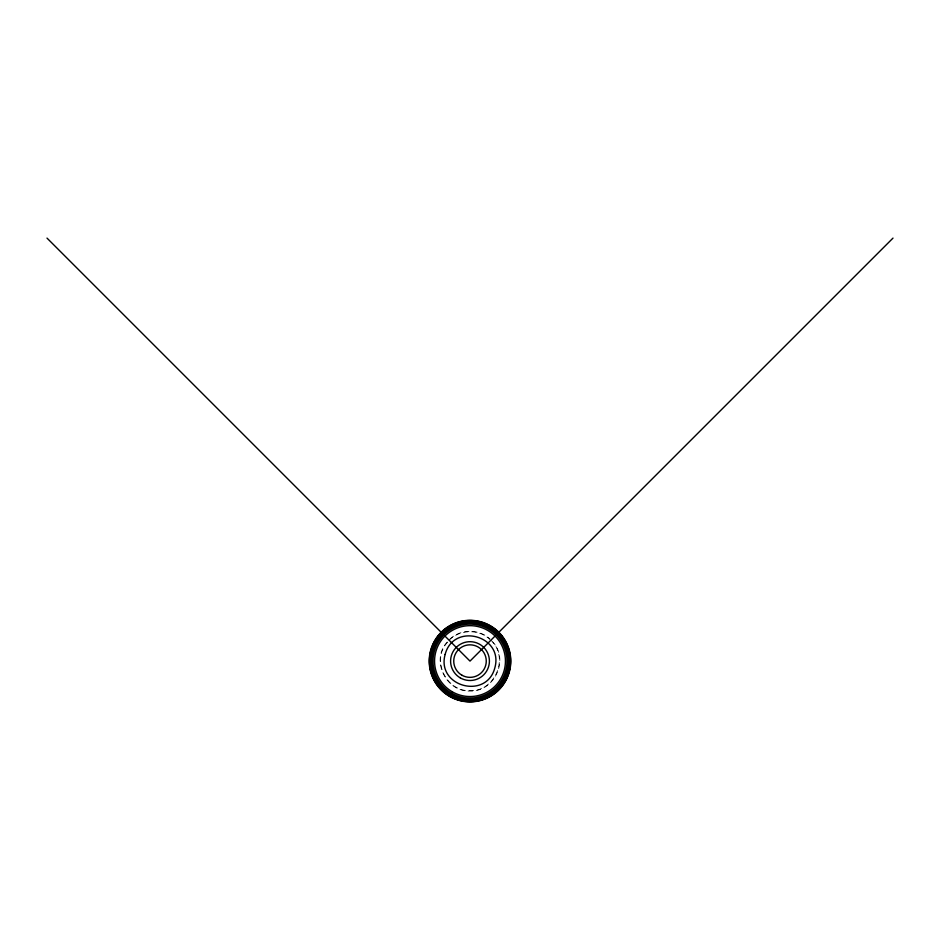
<?xml version="1.0" encoding="UTF-8"?>
<svg xmlns="http://www.w3.org/2000/svg" width="940" height="940" viewBox="0 0 940 940"><rect width="100%" height="100%" fill="white"/><g stroke="black" fill="none" stroke-linecap="round" stroke-linejoin="round"><path stroke-width="0.7" stroke-dasharray="4.7 3.53" d="M447.228 641.985C430.45 659.763 445.701 692.063 470 691.065C494.299 692.063 509.551 659.763 492.772 641.985M447.546 642.243C430.99 659.786 446.03 691.64 470 690.653C495.251 691.652 509.457 657.354 490.892 640.211M449.849 639.118C460.682 628.719 479.318 628.719 490.151 639.118M449.109 640.211C459.848 629.377 478.812 628.766 489.869 639.423"/><path stroke-width="1.41" d="M893 238.102L470 661.102L47 238.102M445.137 654.44C436.16 686.623 486.544 700.124 494.863 667.764C503.84 635.569 453.456 622.08 445.137 654.44M460.295 677.905A19.411 19.411 0 0 0 489.411 661.102A19.411 19.411 0 0 0 460.295 644.288A19.411 19.411 0 0 0 460.295 677.905M461.869 675.178A16.262 16.262 0 0 0 486.262 661.102A16.262 16.262 0 0 0 461.869 647.014A16.262 16.262 0 0 0 461.869 675.178M451.517 693.109A36.966 36.966 0 0 0 506.966 661.102A36.966 36.966 0 0 0 451.517 629.083A36.966 36.966 0 0 0 451.517 693.109M452.281 691.793A35.438 35.438 0 0 0 505.438 661.102A35.438 35.438 0 0 0 452.281 630.411A35.438 35.438 0 0 0 452.281 691.793M450.883 694.214A38.234 38.234 0 0 0 508.235 661.102A38.234 38.234 0 0 0 450.883 627.979A38.234 38.234 0 0 0 450.883 694.214M449.602 696.434A40.796 40.796 0 0 0 510.796 661.102A40.796 40.796 0 0 0 449.602 625.77A40.796 40.796 0 0 0 449.602 696.434M449.99 695.764A40.021 40.021 0 0 0 510.021 661.102A40.021 40.021 0 0 0 449.99 626.439A40.021 40.021 0 0 0 449.99 695.764M450.366 695.095A39.257 39.257 0 0 0 509.257 661.102A39.257 39.257 0 0 0 450.366 627.098A39.257 39.257 0 0 0 450.366 695.095M449.731 696.211A40.549 40.549 0 0 0 510.549 661.102A40.549 40.549 0 0 0 449.731 625.981A40.549 40.549 0 0 0 449.731 696.211"/></g></svg>
